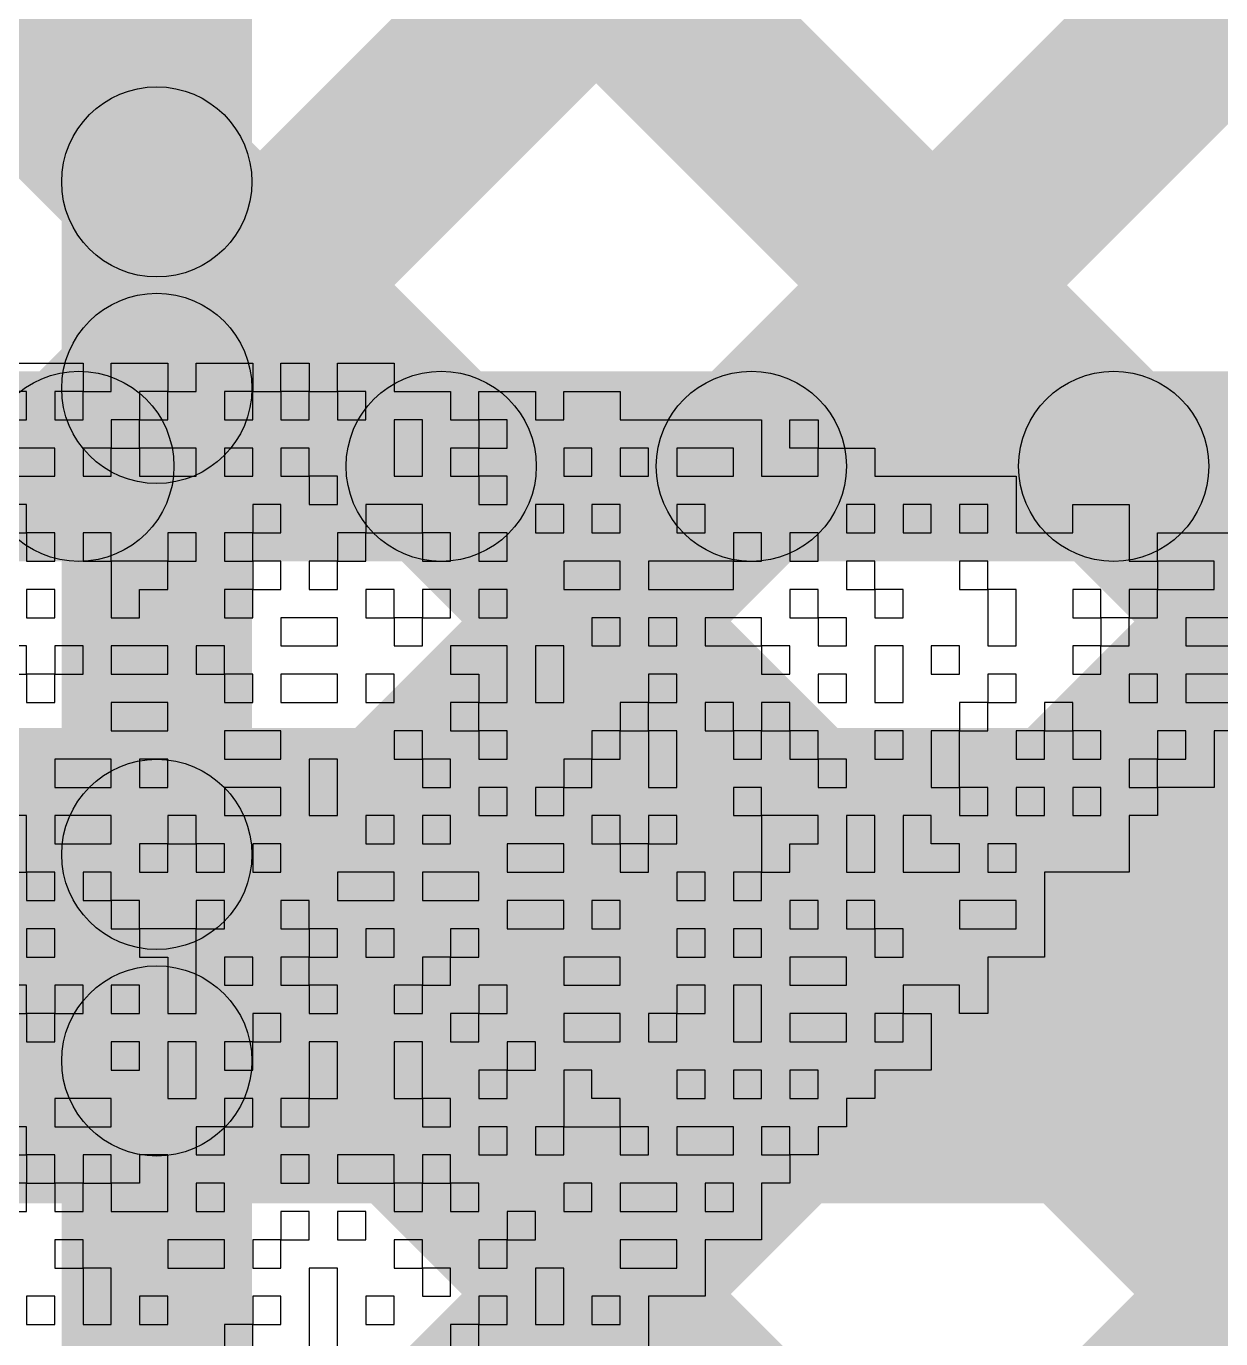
# Model space of a CAD drawing. Header units: millimetres. Extents: x 3.07 to 5.81, y 1.29 to 3.84.
# Drawn here: x 4.5015 to 4.5518, y 1.8083 to 1.8635 of the extents above; entities that cross this region are included whole.
import ezdxf

# ---------------------------------------------------------------- set-up
doc = ezdxf.new("R2010")
doc.units = ezdxf.units.MM
doc.header["$MEASUREMENT"] = 0
for name, color, linetype in [('BottomLayer', 5, 'Continuous'), ('TopLayer', 1, 'Continuous'), ('TopOverlay', 2, 'Continuous')]:
    doc.layers.add(name, color=color, linetype=linetype)

msp = doc.modelspace()

# ---------------------------------------------------------------- hatches: boundary and pattern name
at = {"layer": 'BottomLayer'}
for points in [[(4.511, 1.494), (4.503, 1.494), (4.503, 2.797), (4.511, 2.797)], [(4.509828, 1.845449), (4.504172, 1.851106), (4.632691, 1.979626), (4.638348, 1.973969)], [(4.504172, 1.910703), (4.509828, 1.91636), (4.875828, 1.55036), (4.870172, 1.544703)], [(4.509828, 1.817165), (4.504172, 1.822822), (4.583603, 1.902253), (4.589259, 1.896596)], [(4.504172, 1.882419), (4.509828, 1.888076), (4.875828, 1.522076), (4.870172, 1.516419)], [(4.509828, 1.788881), (4.504172, 1.794537), (4.588691, 1.879057), (4.594348, 1.8734)], [(4.509828, 1.760596), (4.504172, 1.766253), (4.610588, 1.87267), (4.616245, 1.867013)], [(4.504172, 1.854134), (4.509828, 1.859791), (4.875828, 1.493791), (4.870172, 1.488134)], [(4.504172, 1.82585), (4.509828, 1.831507), (4.871507, 1.469828), (4.86585, 1.464172)]]:
    msp.add_hatch(color=5, dxfattribs=at).paths.add_polyline_path(points)
h = msp.add_hatch(color=5, dxfattribs=at)
edge = h.paths.add_edge_path()
edge.add_arc((4.507, 1.856963), 0.004, 0, 360)
h = msp.add_hatch(color=5, dxfattribs=at)
edge = h.paths.add_edge_path()
edge.add_arc((4.507, 1.848278), 0.004, 0, 360)
h = msp.add_hatch(color=5, dxfattribs=at)
edge = h.paths.add_edge_path()
edge.add_arc((4.507, 1.828679), 0.004, 0, 360)
h = msp.add_hatch(color=5, dxfattribs=at)
edge = h.paths.add_edge_path()
edge.add_arc((4.507, 1.819993), 0.004, 0, 360)
at = {"layer": 'TopLayer'}
for points in [[(4.419172, 1.995703), (4.424828, 2.00136), (4.57836, 1.847828), (4.572703, 1.842172)], [(4.419172, 1.967419), (4.424828, 1.973076), (4.550076, 1.847828), (4.544419, 1.842172)], [(4.419172, 1.939134), (4.424828, 1.944791), (4.521791, 1.847828), (4.516134, 1.842172)], [(4.506551, 1.842172), (4.500894, 1.847828), (4.564801, 1.911736), (4.570458, 1.906079)], [(4.534835, 1.842172), (4.529178, 1.847828), (4.583603, 1.902253), (4.589259, 1.896596)], [(4.253, 1.841), (4.253, 1.849), (4.794, 1.849), (4.794, 1.841)], [(4.253, 1.814), (4.253, 1.834), (4.795, 1.834), (4.795, 1.814)]]:
    msp.add_hatch(color=1, dxfattribs=at).paths.add_polyline_path(points)
h = msp.add_hatch(color=1, dxfattribs=at)
edge = h.paths.add_edge_path()
edge.add_arc((4.503722, 1.845), 0.004, 0, 360)
h = msp.add_hatch(color=1, dxfattribs=at)
edge = h.paths.add_edge_path()
edge.add_arc((4.518963, 1.845), 0.004, 0, 360)
h = msp.add_hatch(color=1, dxfattribs=at)
edge = h.paths.add_edge_path()
edge.add_arc((4.532007, 1.845), 0.004, 0, 360)
h = msp.add_hatch(color=1, dxfattribs=at)
edge = h.paths.add_edge_path()
edge.add_arc((4.547247, 1.845), 0.004, 0, 360)

# ---------------------------------------------------------------- linework, layer by layer
at = {"layer": 'BottomLayer'}
for centre in [(4.507, 1.856963), (4.507, 1.848278), (4.507, 1.828679), (4.507, 1.819993)]:
    msp.add_circle(centre, 0.004, dxfattribs=at)
at = {"layer": 'TopLayer'}
for centre in [(4.503722, 1.845), (4.518963, 1.845), (4.532007, 1.845), (4.547247, 1.845)]:
    msp.add_circle(centre, 0.004, dxfattribs=at)
at = {"layer": 'TopOverlay'}
for p, q in [((4.497952, 1.849338), (4.503899, 1.849338)), ((4.503899, 1.849338), (4.503899, 1.848149)), ((4.505088, 1.848149), (4.505088, 1.849338)), ((4.505088, 1.849338), (4.507466, 1.849338)), ((4.507466, 1.849338), (4.507466, 1.848149)), ((4.508656, 1.848149), (4.508656, 1.849338)), ((4.508656, 1.849338), (4.511034, 1.849338)), ((4.511034, 1.849338), (4.511034, 1.848149)), ((4.512224, 1.848149), (4.512224, 1.849338)), ((4.512224, 1.849338), (4.513413, 1.849338)), ((4.513413, 1.849338), (4.513413, 1.848149)), ((4.514602, 1.848149), (4.514602, 1.849338)), ((4.514602, 1.849338), (4.51698, 1.849338)), ((4.51698, 1.849338), (4.51698, 1.848149)), ((4.50152, 1.848149), (4.500331, 1.848149)), ((4.50152, 1.84696), (4.50152, 1.848149)), ((4.503899, 1.848149), (4.502709, 1.848149)), ((4.502709, 1.848149), (4.502709, 1.84696)), ((4.503899, 1.848149), (4.505088, 1.848149)), ((4.503899, 1.84696), (4.503899, 1.848149)), ((4.507466, 1.848149), (4.506277, 1.848149)), ((4.506277, 1.848149), (4.506277, 1.84696)), ((4.507466, 1.848149), (4.508656, 1.848149)), ((4.507466, 1.84696), (4.507466, 1.848149)), ((4.511034, 1.848149), (4.509845, 1.848149)), ((4.509845, 1.848149), (4.509845, 1.84696)), ((4.511034, 1.848149), (4.512224, 1.848149)), ((4.511034, 1.84696), (4.511034, 1.848149)), ((4.512224, 1.848149), (4.512224, 1.84696)), ((4.513413, 1.848149), (4.512224, 1.848149)), ((4.513413, 1.84696), (4.513413, 1.848149)), ((4.513413, 1.848149), (4.514602, 1.848149)), ((4.514602, 1.848149), (4.514602, 1.84696)), ((4.515791, 1.848149), (4.514602, 1.848149)), ((4.515791, 1.84696), (4.515791, 1.848149)), ((4.51698, 1.848149), (4.519359, 1.848149)), ((4.519359, 1.848149), (4.519359, 1.84696)), ((4.520548, 1.84696), (4.520548, 1.848149)), ((4.520548, 1.848149), (4.522927, 1.848149)), ((4.522927, 1.848149), (4.522927, 1.84696)), ((4.524116, 1.84696), (4.524116, 1.848149)), ((4.524116, 1.848149), (4.526495, 1.848149)), ((4.526495, 1.848149), (4.526495, 1.84696)), ((4.500331, 1.84696), (4.50152, 1.84696)), ((4.502709, 1.84696), (4.503899, 1.84696)), ((4.506277, 1.84696), (4.505088, 1.84696)), ((4.505088, 1.84696), (4.505088, 1.84577)), ((4.506277, 1.84696), (4.507466, 1.84696)), ((4.506277, 1.84577), (4.506277, 1.84696)), ((4.509845, 1.84696), (4.511034, 1.84696)), ((4.512224, 1.84696), (4.513413, 1.84696)), ((4.514602, 1.84696), (4.515791, 1.84696)), ((4.51817, 1.84696), (4.51698, 1.84696)), ((4.51698, 1.84696), (4.51698, 1.84577)), ((4.51817, 1.84577), (4.51817, 1.84696)), ((4.519359, 1.84696), (4.520548, 1.84696)), ((4.520548, 1.84696), (4.520548, 1.84577)), ((4.521738, 1.84696), (4.520548, 1.84696)), ((4.521738, 1.84577), (4.521738, 1.84696)), ((4.522927, 1.84696), (4.524116, 1.84696)), ((4.526495, 1.84696), (4.532441, 1.84696)), ((4.532441, 1.84696), (4.532441, 1.84577)), ((4.53363, 1.84577), (4.53363, 1.84696)), ((4.53363, 1.84696), (4.534819, 1.84696)), ((4.534819, 1.84696), (4.534819, 1.84577)), ((4.502709, 1.84577), (4.500331, 1.84577)), ((4.502709, 1.844581), (4.502709, 1.84577)), ((4.505088, 1.84577), (4.503899, 1.84577)), ((4.503899, 1.84577), (4.503899, 1.844581)), ((4.505088, 1.84577), (4.506277, 1.84577)), ((4.505088, 1.844581), (4.505088, 1.84577)), ((4.506277, 1.84577), (4.506277, 1.844581)), ((4.508656, 1.84577), (4.506277, 1.84577)), ((4.508656, 1.844581), (4.508656, 1.84577)), ((4.511034, 1.84577), (4.509845, 1.84577)), ((4.509845, 1.84577), (4.509845, 1.844581)), ((4.511034, 1.844581), (4.511034, 1.84577)), ((4.513413, 1.84577), (4.512224, 1.84577)), ((4.512224, 1.84577), (4.512224, 1.844581)), ((4.513413, 1.844581), (4.513413, 1.84577)), ((4.51698, 1.84577), (4.51698, 1.844581)), ((4.51817, 1.844581), (4.51817, 1.84577)), ((4.520548, 1.84577), (4.519359, 1.84577)), ((4.519359, 1.84577), (4.519359, 1.844581)), ((4.520548, 1.84577), (4.521738, 1.84577)), ((4.520548, 1.844581), (4.520548, 1.84577)), ((4.525305, 1.84577), (4.524116, 1.84577)), ((4.524116, 1.84577), (4.524116, 1.844581)), ((4.525305, 1.844581), (4.525305, 1.84577)), ((4.527684, 1.84577), (4.526495, 1.84577)), ((4.526495, 1.84577), (4.526495, 1.844581)), ((4.527684, 1.844581), (4.527684, 1.84577)), ((4.531251, 1.84577), (4.528873, 1.84577)), ((4.528873, 1.84577), (4.528873, 1.844581)), ((4.531251, 1.844581), (4.531251, 1.84577)), ((4.532441, 1.84577), (4.532441, 1.844581)), ((4.534819, 1.84577), (4.53363, 1.84577)), ((4.534819, 1.844581), (4.534819, 1.84577)), ((4.534819, 1.84577), (4.537198, 1.84577)), ((4.537198, 1.84577), (4.537198, 1.844581)), ((4.500331, 1.844581), (4.502709, 1.844581)), ((4.503899, 1.844581), (4.505088, 1.844581)), ((4.506277, 1.844581), (4.508656, 1.844581)), ((4.509845, 1.844581), (4.511034, 1.844581)), ((4.512224, 1.844581), (4.513413, 1.844581)), ((4.513413, 1.844581), (4.513413, 1.843392)), ((4.514602, 1.844581), (4.513413, 1.844581)), ((4.514602, 1.843392), (4.514602, 1.844581)), ((4.51698, 1.844581), (4.51817, 1.844581)), ((4.519359, 1.844581), (4.520548, 1.844581)), ((4.520548, 1.844581), (4.520548, 1.843392)), ((4.521738, 1.844581), (4.520548, 1.844581)), ((4.521738, 1.843392), (4.521738, 1.844581)), ((4.524116, 1.844581), (4.525305, 1.844581)), ((4.526495, 1.844581), (4.527684, 1.844581)), ((4.528873, 1.844581), (4.531251, 1.844581)), ((4.532441, 1.844581), (4.534819, 1.844581)), ((4.537198, 1.844581), (4.543144, 1.844581)), ((4.543144, 1.844581), (4.543144, 1.843392)), ((4.50152, 1.843392), (4.500331, 1.843392)), ((4.50152, 1.842203), (4.50152, 1.843392)), ((4.512224, 1.843392), (4.511034, 1.843392)), ((4.511034, 1.843392), (4.511034, 1.842203)), ((4.512224, 1.842203), (4.512224, 1.843392)), ((4.513413, 1.843392), (4.514602, 1.843392)), ((4.51817, 1.843392), (4.515791, 1.843392)), ((4.515791, 1.843392), (4.515791, 1.842203)), ((4.51817, 1.842203), (4.51817, 1.843392)), ((4.520548, 1.843392), (4.521738, 1.843392)), ((4.524116, 1.843392), (4.522927, 1.843392)), ((4.522927, 1.843392), (4.522927, 1.842203)), ((4.524116, 1.842203), (4.524116, 1.843392)), ((4.526495, 1.843392), (4.525305, 1.843392)), ((4.525305, 1.843392), (4.525305, 1.842203)), ((4.526495, 1.842203), (4.526495, 1.843392)), ((4.530062, 1.843392), (4.528873, 1.843392)), ((4.528873, 1.843392), (4.528873, 1.842203)), ((4.530062, 1.842203), (4.530062, 1.843392)), ((4.537198, 1.843392), (4.536009, 1.843392)), ((4.536009, 1.843392), (4.536009, 1.842203)), ((4.537198, 1.842203), (4.537198, 1.843392)), ((4.539576, 1.843392), (4.538387, 1.843392)), ((4.538387, 1.843392), (4.538387, 1.842203)), ((4.539576, 1.842203), (4.539576, 1.843392)), ((4.541955, 1.843392), (4.540766, 1.843392)), ((4.540766, 1.843392), (4.540766, 1.842203)), ((4.541955, 1.842203), (4.541955, 1.843392)), ((4.543144, 1.843392), (4.543144, 1.842203)), ((4.545523, 1.842203), (4.545523, 1.843392)), ((4.545523, 1.843392), (4.547901, 1.843392)), ((4.547901, 1.843392), (4.547901, 1.842203)), ((4.500331, 1.842203), (4.50152, 1.842203)), ((4.50152, 1.842203), (4.50152, 1.841014)), ((4.502709, 1.842203), (4.50152, 1.842203)), ((4.502709, 1.841014), (4.502709, 1.842203)), ((4.505088, 1.842203), (4.503899, 1.842203)), ((4.503899, 1.842203), (4.503899, 1.841014)), ((4.505088, 1.841014), (4.505088, 1.842203)), ((4.508656, 1.842203), (4.507466, 1.842203)), ((4.507466, 1.842203), (4.507466, 1.841014)), ((4.508656, 1.841014), (4.508656, 1.842203)), ((4.511034, 1.842203), (4.509845, 1.842203)), ((4.509845, 1.842203), (4.509845, 1.841014)), ((4.511034, 1.842203), (4.512224, 1.842203)), ((4.511034, 1.841014), (4.511034, 1.842203)), ((4.515791, 1.842203), (4.514602, 1.842203)), ((4.514602, 1.842203), (4.514602, 1.841014)), ((4.515791, 1.842203), (4.51817, 1.842203)), ((4.515791, 1.841014), (4.515791, 1.842203)), ((4.51817, 1.842203), (4.51817, 1.841014)), ((4.519359, 1.842203), (4.51817, 1.842203)), ((4.519359, 1.841014), (4.519359, 1.842203)), ((4.521738, 1.842203), (4.520548, 1.842203)), ((4.520548, 1.842203), (4.520548, 1.841014)), ((4.521738, 1.841014), (4.521738, 1.842203)), ((4.522927, 1.842203), (4.524116, 1.842203)), ((4.525305, 1.842203), (4.526495, 1.842203)), ((4.528873, 1.842203), (4.530062, 1.842203)), ((4.532441, 1.842203), (4.531251, 1.842203)), ((4.531251, 1.842203), (4.531251, 1.841014)), ((4.532441, 1.841014), (4.532441, 1.842203)), ((4.534819, 1.842203), (4.53363, 1.842203)), ((4.53363, 1.842203), (4.53363, 1.841014)), ((4.534819, 1.841014), (4.534819, 1.842203)), ((4.536009, 1.842203), (4.537198, 1.842203)), ((4.538387, 1.842203), (4.539576, 1.842203)), ((4.540766, 1.842203), (4.541955, 1.842203)), ((4.543144, 1.842203), (4.545523, 1.842203)), ((4.547901, 1.842203), (4.547901, 1.841014)), ((4.54909, 1.841014), (4.54909, 1.842203)), ((4.54909, 1.842203), (4.552658, 1.842203)), ((4.50152, 1.841014), (4.502709, 1.841014)), ((4.503899, 1.841014), (4.505088, 1.841014)), ((4.505088, 1.841014), (4.505088, 1.839824)), ((4.507466, 1.841014), (4.505088, 1.841014)), ((4.507466, 1.841014), (4.508656, 1.841014)), ((4.507466, 1.839824), (4.507466, 1.841014)), ((4.509845, 1.841014), (4.511034, 1.841014)), ((4.511034, 1.841014), (4.511034, 1.839824)), ((4.512224, 1.841014), (4.511034, 1.841014)), ((4.512224, 1.839824), (4.512224, 1.841014)), ((4.514602, 1.841014), (4.513413, 1.841014)), ((4.513413, 1.841014), (4.513413, 1.839824)), ((4.514602, 1.841014), (4.515791, 1.841014)), ((4.514602, 1.839824), (4.514602, 1.841014)), ((4.51817, 1.841014), (4.519359, 1.841014)), ((4.520548, 1.841014), (4.521738, 1.841014)), ((4.526495, 1.841014), (4.524116, 1.841014)), ((4.524116, 1.841014), (4.524116, 1.839824)), ((4.526495, 1.839824), (4.526495, 1.841014)), ((4.531251, 1.841014), (4.527684, 1.841014)), ((4.527684, 1.841014), (4.527684, 1.839824)), ((4.531251, 1.841014), (4.532441, 1.841014)), ((4.531251, 1.839824), (4.531251, 1.841014)), ((4.53363, 1.841014), (4.534819, 1.841014)), ((4.537198, 1.841014), (4.536009, 1.841014)), ((4.536009, 1.841014), (4.536009, 1.839824)), ((4.537198, 1.839824), (4.537198, 1.841014)), ((4.541955, 1.841014), (4.540766, 1.841014)), ((4.540766, 1.841014), (4.540766, 1.839824)), ((4.541955, 1.839824), (4.541955, 1.841014)), ((4.547901, 1.841014), (4.54909, 1.841014)), ((4.54909, 1.841014), (4.54909, 1.839824)), ((4.551469, 1.841014), (4.54909, 1.841014)), ((4.551469, 1.839824), (4.551469, 1.841014)), ((4.502709, 1.839824), (4.50152, 1.839824)), ((4.50152, 1.839824), (4.50152, 1.838635)), ((4.502709, 1.838635), (4.502709, 1.839824)), ((4.505088, 1.839824), (4.505088, 1.838635)), ((4.506277, 1.838635), (4.506277, 1.839824)), ((4.506277, 1.839824), (4.507466, 1.839824)), ((4.511034, 1.839824), (4.509845, 1.839824)), ((4.509845, 1.839824), (4.509845, 1.838635)), ((4.511034, 1.839824), (4.512224, 1.839824)), ((4.511034, 1.838635), (4.511034, 1.839824)), ((4.513413, 1.839824), (4.514602, 1.839824)), ((4.51698, 1.839824), (4.515791, 1.839824)), ((4.515791, 1.839824), (4.515791, 1.838635)), ((4.51698, 1.838635), (4.51698, 1.839824)), ((4.519359, 1.839824), (4.51817, 1.839824)), ((4.51817, 1.839824), (4.51817, 1.838635)), ((4.519359, 1.838635), (4.519359, 1.839824)), ((4.521738, 1.839824), (4.520548, 1.839824)), ((4.520548, 1.839824), (4.520548, 1.838635)), ((4.521738, 1.838635), (4.521738, 1.839824)), ((4.524116, 1.839824), (4.526495, 1.839824)), ((4.527684, 1.839824), (4.531251, 1.839824)), ((4.534819, 1.839824), (4.53363, 1.839824)), ((4.53363, 1.839824), (4.53363, 1.838635)), ((4.534819, 1.838635), (4.534819, 1.839824)), ((4.536009, 1.839824), (4.537198, 1.839824)), ((4.537198, 1.839824), (4.537198, 1.838635)), ((4.538387, 1.839824), (4.537198, 1.839824)), ((4.538387, 1.838635), (4.538387, 1.839824)), ((4.540766, 1.839824), (4.541955, 1.839824)), ((4.541955, 1.839824), (4.541955, 1.838635)), ((4.543144, 1.839824), (4.541955, 1.839824)), ((4.543144, 1.838635), (4.543144, 1.839824)), ((4.546712, 1.839824), (4.545523, 1.839824)), ((4.545523, 1.839824), (4.545523, 1.838635)), ((4.546712, 1.838635), (4.546712, 1.839824)), ((4.54909, 1.839824), (4.547901, 1.839824)), ((4.547901, 1.839824), (4.547901, 1.838635)), ((4.54909, 1.839824), (4.551469, 1.839824)), ((4.54909, 1.838635), (4.54909, 1.839824)), ((4.50152, 1.838635), (4.502709, 1.838635)), ((4.505088, 1.838635), (4.506277, 1.838635)), ((4.509845, 1.838635), (4.511034, 1.838635)), ((4.514602, 1.838635), (4.512224, 1.838635)), ((4.512224, 1.838635), (4.512224, 1.837446)), ((4.514602, 1.837446), (4.514602, 1.838635)), ((4.515791, 1.838635), (4.51698, 1.838635)), ((4.51698, 1.838635), (4.51698, 1.837446)), ((4.51817, 1.838635), (4.51698, 1.838635)), ((4.51817, 1.838635), (4.519359, 1.838635)), ((4.51817, 1.837446), (4.51817, 1.838635)), ((4.520548, 1.838635), (4.521738, 1.838635)), ((4.526495, 1.838635), (4.525305, 1.838635)), ((4.525305, 1.838635), (4.525305, 1.837446)), ((4.526495, 1.837446), (4.526495, 1.838635)), ((4.528873, 1.838635), (4.527684, 1.838635)), ((4.527684, 1.838635), (4.527684, 1.837446)), ((4.528873, 1.837446), (4.528873, 1.838635)), ((4.532441, 1.838635), (4.530062, 1.838635)), ((4.530062, 1.838635), (4.530062, 1.837446)), ((4.532441, 1.837446), (4.532441, 1.838635)), ((4.53363, 1.838635), (4.534819, 1.838635)), ((4.534819, 1.838635), (4.534819, 1.837446)), ((4.536009, 1.838635), (4.534819, 1.838635)), ((4.536009, 1.837446), (4.536009, 1.838635)), ((4.537198, 1.838635), (4.538387, 1.838635)), ((4.541955, 1.838635), (4.541955, 1.837446)), ((4.543144, 1.837446), (4.543144, 1.838635)), ((4.545523, 1.838635), (4.546712, 1.838635)), ((4.546712, 1.838635), (4.546712, 1.837446)), ((4.547901, 1.838635), (4.546712, 1.838635)), ((4.547901, 1.838635), (4.54909, 1.838635)), ((4.547901, 1.837446), (4.547901, 1.838635)), ((4.552658, 1.838635), (4.55028, 1.838635)), ((4.55028, 1.838635), (4.55028, 1.837446)), ((4.50152, 1.837446), (4.500331, 1.837446)), ((4.50152, 1.836256), (4.50152, 1.837446)), ((4.503899, 1.837446), (4.502709, 1.837446)), ((4.502709, 1.837446), (4.502709, 1.836256)), ((4.503899, 1.836256), (4.503899, 1.837446)), ((4.507466, 1.837446), (4.505088, 1.837446)), ((4.505088, 1.837446), (4.505088, 1.836256)), ((4.507466, 1.836256), (4.507466, 1.837446)), ((4.509845, 1.837446), (4.508656, 1.837446)), ((4.508656, 1.837446), (4.508656, 1.836256)), ((4.509845, 1.836256), (4.509845, 1.837446)), ((4.512224, 1.837446), (4.514602, 1.837446)), ((4.51698, 1.837446), (4.51817, 1.837446)), ((4.521738, 1.837446), (4.519359, 1.837446)), ((4.519359, 1.837446), (4.519359, 1.836256)), ((4.521738, 1.836256), (4.521738, 1.837446)), ((4.524116, 1.837446), (4.522927, 1.837446)), ((4.522927, 1.837446), (4.522927, 1.836256)), ((4.524116, 1.836256), (4.524116, 1.837446)), ((4.525305, 1.837446), (4.526495, 1.837446)), ((4.527684, 1.837446), (4.528873, 1.837446)), ((4.530062, 1.837446), (4.532441, 1.837446)), ((4.532441, 1.837446), (4.532441, 1.836256)), ((4.53363, 1.837446), (4.532441, 1.837446)), ((4.53363, 1.836256), (4.53363, 1.837446)), ((4.534819, 1.837446), (4.536009, 1.837446)), ((4.538387, 1.837446), (4.537198, 1.837446)), ((4.537198, 1.837446), (4.537198, 1.836256)), ((4.538387, 1.836256), (4.538387, 1.837446)), ((4.540766, 1.837446), (4.539576, 1.837446)), ((4.539576, 1.837446), (4.539576, 1.836256)), ((4.540766, 1.836256), (4.540766, 1.837446)), ((4.541955, 1.837446), (4.543144, 1.837446)), ((4.546712, 1.837446), (4.545523, 1.837446)), ((4.545523, 1.837446), (4.545523, 1.836256)), ((4.546712, 1.837446), (4.547901, 1.837446)), ((4.546712, 1.836256), (4.546712, 1.837446)), ((4.55028, 1.837446), (4.552658, 1.837446)), ((4.500331, 1.836256), (4.50152, 1.836256)), ((4.50152, 1.836256), (4.50152, 1.835067)), ((4.502709, 1.836256), (4.50152, 1.836256)), ((4.502709, 1.836256), (4.503899, 1.836256)), ((4.502709, 1.835067), (4.502709, 1.836256)), ((4.505088, 1.836256), (4.507466, 1.836256)), ((4.508656, 1.836256), (4.509845, 1.836256)), ((4.509845, 1.836256), (4.509845, 1.835067)), ((4.511034, 1.836256), (4.509845, 1.836256)), ((4.511034, 1.835067), (4.511034, 1.836256)), ((4.514602, 1.836256), (4.512224, 1.836256)), ((4.512224, 1.836256), (4.512224, 1.835067)), ((4.514602, 1.835067), (4.514602, 1.836256)), ((4.51698, 1.836256), (4.515791, 1.836256)), ((4.515791, 1.836256), (4.515791, 1.835067)), ((4.51698, 1.835067), (4.51698, 1.836256)), ((4.519359, 1.836256), (4.520548, 1.836256)), ((4.520548, 1.836256), (4.520548, 1.835067)), ((4.521738, 1.835067), (4.521738, 1.836256)), ((4.522927, 1.836256), (4.522927, 1.835067)), ((4.524116, 1.835067), (4.524116, 1.836256)), ((4.528873, 1.836256), (4.527684, 1.836256)), ((4.527684, 1.836256), (4.527684, 1.835067)), ((4.528873, 1.835067), (4.528873, 1.836256)), ((4.532441, 1.836256), (4.53363, 1.836256)), ((4.536009, 1.836256), (4.534819, 1.836256)), ((4.534819, 1.836256), (4.534819, 1.835067)), ((4.536009, 1.835067), (4.536009, 1.836256)), ((4.537198, 1.836256), (4.537198, 1.835067)), ((4.538387, 1.835067), (4.538387, 1.836256)), ((4.539576, 1.836256), (4.540766, 1.836256)), ((4.543144, 1.836256), (4.541955, 1.836256)), ((4.541955, 1.836256), (4.541955, 1.835067)), ((4.543144, 1.835067), (4.543144, 1.836256)), ((4.545523, 1.836256), (4.546712, 1.836256)), ((4.54909, 1.836256), (4.547901, 1.836256)), ((4.547901, 1.836256), (4.547901, 1.835067)), ((4.54909, 1.835067), (4.54909, 1.836256)), ((4.552658, 1.836256), (4.55028, 1.836256)), ((4.55028, 1.836256), (4.55028, 1.835067)), ((4.50152, 1.835067), (4.502709, 1.835067)), ((4.507466, 1.835067), (4.505088, 1.835067)), ((4.505088, 1.835067), (4.505088, 1.833878)), ((4.507466, 1.833878), (4.507466, 1.835067)), ((4.509845, 1.835067), (4.511034, 1.835067)), ((4.512224, 1.835067), (4.514602, 1.835067)), ((4.515791, 1.835067), (4.51698, 1.835067)), ((4.520548, 1.835067), (4.519359, 1.835067)), ((4.519359, 1.835067), (4.519359, 1.833878)), ((4.520548, 1.835067), (4.521738, 1.835067)), ((4.520548, 1.833878), (4.520548, 1.835067)), ((4.522927, 1.835067), (4.524116, 1.835067)), ((4.527684, 1.835067), (4.526495, 1.835067)), ((4.526495, 1.835067), (4.526495, 1.833878)), ((4.527684, 1.835067), (4.528873, 1.835067)), ((4.527684, 1.833878), (4.527684, 1.835067)), ((4.531251, 1.835067), (4.530062, 1.835067)), ((4.530062, 1.835067), (4.530062, 1.833878)), ((4.531251, 1.833878), (4.531251, 1.835067)), ((4.53363, 1.835067), (4.532441, 1.835067)), ((4.532441, 1.835067), (4.532441, 1.833878)), ((4.53363, 1.833878), (4.53363, 1.835067)), ((4.534819, 1.835067), (4.536009, 1.835067)), ((4.537198, 1.835067), (4.538387, 1.835067)), ((4.541955, 1.835067), (4.540766, 1.835067)), ((4.540766, 1.835067), (4.540766, 1.833878)), ((4.541955, 1.835067), (4.543144, 1.835067)), ((4.541955, 1.833878), (4.541955, 1.835067)), ((4.545523, 1.835067), (4.544333, 1.835067)), ((4.544333, 1.835067), (4.544333, 1.833878)), ((4.545523, 1.833878), (4.545523, 1.835067)), ((4.547901, 1.835067), (4.54909, 1.835067)), ((4.55028, 1.835067), (4.552658, 1.835067)), ((4.505088, 1.833878), (4.507466, 1.833878)), ((4.512224, 1.833878), (4.509845, 1.833878)), ((4.509845, 1.833878), (4.509845, 1.832689)), ((4.512224, 1.832689), (4.512224, 1.833878)), ((4.51817, 1.833878), (4.51698, 1.833878)), ((4.51698, 1.833878), (4.51698, 1.832689)), ((4.51817, 1.832689), (4.51817, 1.833878)), ((4.519359, 1.833878), (4.520548, 1.833878)), ((4.520548, 1.833878), (4.520548, 1.832689)), ((4.521738, 1.833878), (4.520548, 1.833878)), ((4.521738, 1.832689), (4.521738, 1.833878)), ((4.526495, 1.833878), (4.525305, 1.833878)), ((4.525305, 1.833878), (4.525305, 1.832689)), ((4.526495, 1.832689), (4.526495, 1.833878)), ((4.526495, 1.833878), (4.527684, 1.833878)), ((4.527684, 1.833878), (4.527684, 1.832689)), ((4.528873, 1.833878), (4.527684, 1.833878)), ((4.528873, 1.832689), (4.528873, 1.833878)), ((4.530062, 1.833878), (4.531251, 1.833878)), ((4.531251, 1.833878), (4.531251, 1.832689)), ((4.532441, 1.833878), (4.531251, 1.833878)), ((4.532441, 1.832689), (4.532441, 1.833878)), ((4.532441, 1.833878), (4.53363, 1.833878)), ((4.53363, 1.833878), (4.53363, 1.832689)), ((4.534819, 1.833878), (4.53363, 1.833878)), ((4.534819, 1.832689), (4.534819, 1.833878)), ((4.538387, 1.833878), (4.537198, 1.833878)), ((4.537198, 1.833878), (4.537198, 1.832689)), ((4.538387, 1.832689), (4.538387, 1.833878)), ((4.540766, 1.833878), (4.539576, 1.833878)), ((4.539576, 1.833878), (4.539576, 1.832689)), ((4.540766, 1.833878), (4.541955, 1.833878)), ((4.540766, 1.832689), (4.540766, 1.833878)), ((4.544333, 1.833878), (4.543144, 1.833878)), ((4.543144, 1.833878), (4.543144, 1.832689)), ((4.544333, 1.833878), (4.545523, 1.833878)), ((4.544333, 1.832689), (4.544333, 1.833878)), ((4.545523, 1.833878), (4.545523, 1.832689)), ((4.546712, 1.833878), (4.545523, 1.833878)), ((4.546712, 1.832689), (4.546712, 1.833878)), ((4.55028, 1.833878), (4.54909, 1.833878)), ((4.54909, 1.833878), (4.54909, 1.832689)), ((4.55028, 1.832689), (4.55028, 1.833878)), ((4.553847, 1.833878), (4.551469, 1.833878)), ((4.551469, 1.833878), (4.551469, 1.832689)), ((4.505088, 1.832689), (4.502709, 1.832689)), ((4.502709, 1.832689), (4.502709, 1.831499)), ((4.505088, 1.831499), (4.505088, 1.832689)), ((4.507466, 1.832689), (4.506277, 1.832689)), ((4.506277, 1.832689), (4.506277, 1.831499)), ((4.507466, 1.831499), (4.507466, 1.832689)), ((4.509845, 1.832689), (4.512224, 1.832689)), ((4.514602, 1.832689), (4.513413, 1.832689)), ((4.513413, 1.832689), (4.513413, 1.831499)), ((4.514602, 1.831499), (4.514602, 1.832689)), ((4.51698, 1.832689), (4.51817, 1.832689)), ((4.51817, 1.832689), (4.51817, 1.831499)), ((4.519359, 1.832689), (4.51817, 1.832689)), ((4.519359, 1.831499), (4.519359, 1.832689)), ((4.520548, 1.832689), (4.521738, 1.832689)), ((4.525305, 1.832689), (4.524116, 1.832689)), ((4.524116, 1.832689), (4.524116, 1.831499)), ((4.525305, 1.832689), (4.526495, 1.832689)), ((4.525305, 1.831499), (4.525305, 1.832689)), ((4.527684, 1.832689), (4.527684, 1.831499)), ((4.528873, 1.831499), (4.528873, 1.832689)), ((4.531251, 1.832689), (4.532441, 1.832689)), ((4.53363, 1.832689), (4.534819, 1.832689)), ((4.534819, 1.832689), (4.534819, 1.831499)), ((4.536009, 1.832689), (4.534819, 1.832689)), ((4.536009, 1.831499), (4.536009, 1.832689)), ((4.537198, 1.832689), (4.538387, 1.832689)), ((4.539576, 1.832689), (4.539576, 1.831499)), ((4.540766, 1.831499), (4.540766, 1.832689)), ((4.543144, 1.832689), (4.544333, 1.832689)), ((4.545523, 1.832689), (4.546712, 1.832689)), ((4.54909, 1.832689), (4.547901, 1.832689)), ((4.547901, 1.832689), (4.547901, 1.831499)), ((4.54909, 1.831499), (4.54909, 1.832689)), ((4.54909, 1.832689), (4.55028, 1.832689)), ((4.551469, 1.832689), (4.551469, 1.831499)), ((4.502709, 1.831499), (4.505088, 1.831499)), ((4.506277, 1.831499), (4.507466, 1.831499)), ((4.512224, 1.831499), (4.509845, 1.831499)), ((4.509845, 1.831499), (4.509845, 1.83031)), ((4.512224, 1.83031), (4.512224, 1.831499)), ((4.513413, 1.831499), (4.513413, 1.83031)), ((4.514602, 1.83031), (4.514602, 1.831499)), ((4.51817, 1.831499), (4.519359, 1.831499)), ((4.521738, 1.831499), (4.520548, 1.831499)), ((4.520548, 1.831499), (4.520548, 1.83031)), ((4.521738, 1.83031), (4.521738, 1.831499)), ((4.524116, 1.831499), (4.522927, 1.831499)), ((4.522927, 1.831499), (4.522927, 1.83031)), ((4.524116, 1.831499), (4.525305, 1.831499)), ((4.524116, 1.83031), (4.524116, 1.831499)), ((4.527684, 1.831499), (4.528873, 1.831499)), ((4.532441, 1.831499), (4.531251, 1.831499)), ((4.531251, 1.831499), (4.531251, 1.83031)), ((4.532441, 1.83031), (4.532441, 1.831499)), ((4.534819, 1.831499), (4.536009, 1.831499)), ((4.539576, 1.831499), (4.540766, 1.831499)), ((4.540766, 1.831499), (4.540766, 1.83031)), ((4.541955, 1.831499), (4.540766, 1.831499)), ((4.541955, 1.83031), (4.541955, 1.831499)), ((4.544333, 1.831499), (4.543144, 1.831499)), ((4.543144, 1.831499), (4.543144, 1.83031)), ((4.544333, 1.83031), (4.544333, 1.831499)), ((4.546712, 1.831499), (4.545523, 1.831499)), ((4.545523, 1.831499), (4.545523, 1.83031)), ((4.546712, 1.83031), (4.546712, 1.831499)), ((4.547901, 1.831499), (4.54909, 1.831499)), ((4.551469, 1.831499), (4.54909, 1.831499)), ((4.54909, 1.831499), (4.54909, 1.83031)), ((4.50152, 1.83031), (4.500331, 1.83031)), ((4.50152, 1.829121), (4.50152, 1.83031)), ((4.505088, 1.83031), (4.502709, 1.83031)), ((4.502709, 1.83031), (4.502709, 1.829121)), ((4.505088, 1.829121), (4.505088, 1.83031)), ((4.508656, 1.83031), (4.507466, 1.83031)), ((4.507466, 1.83031), (4.507466, 1.829121)), ((4.508656, 1.829121), (4.508656, 1.83031)), ((4.509845, 1.83031), (4.512224, 1.83031)), ((4.513413, 1.83031), (4.514602, 1.83031)), ((4.51698, 1.83031), (4.515791, 1.83031)), ((4.515791, 1.83031), (4.515791, 1.829121)), ((4.51698, 1.829121), (4.51698, 1.83031)), ((4.519359, 1.83031), (4.51817, 1.83031)), ((4.51817, 1.83031), (4.51817, 1.829121)), ((4.519359, 1.829121), (4.519359, 1.83031)), ((4.520548, 1.83031), (4.521738, 1.83031)), ((4.522927, 1.83031), (4.524116, 1.83031)), ((4.526495, 1.83031), (4.525305, 1.83031)), ((4.525305, 1.83031), (4.525305, 1.829121)), ((4.526495, 1.829121), (4.526495, 1.83031)), ((4.528873, 1.83031), (4.527684, 1.83031)), ((4.527684, 1.83031), (4.527684, 1.829121)), ((4.528873, 1.829121), (4.528873, 1.83031)), ((4.531251, 1.83031), (4.532441, 1.83031)), ((4.532441, 1.83031), (4.532441, 1.829121)), ((4.534819, 1.83031), (4.532441, 1.83031)), ((4.534819, 1.829121), (4.534819, 1.83031)), ((4.537198, 1.83031), (4.536009, 1.83031)), ((4.536009, 1.83031), (4.536009, 1.829121)), ((4.537198, 1.829121), (4.537198, 1.83031)), ((4.539576, 1.83031), (4.538387, 1.83031)), ((4.538387, 1.83031), (4.538387, 1.829121)), ((4.539576, 1.829121), (4.539576, 1.83031)), ((4.540766, 1.83031), (4.541955, 1.83031)), ((4.543144, 1.83031), (4.544333, 1.83031)), ((4.545523, 1.83031), (4.546712, 1.83031)), ((4.54909, 1.83031), (4.547901, 1.83031)), ((4.547901, 1.83031), (4.547901, 1.829121)), ((4.50152, 1.827932), (4.50152, 1.829121)), ((4.502709, 1.829121), (4.505088, 1.829121)), ((4.507466, 1.829121), (4.506277, 1.829121)), ((4.506277, 1.829121), (4.506277, 1.827932)), ((4.507466, 1.829121), (4.508656, 1.829121)), ((4.507466, 1.827932), (4.507466, 1.829121)), ((4.508656, 1.829121), (4.508656, 1.827932)), ((4.509845, 1.829121), (4.508656, 1.829121)), ((4.509845, 1.827932), (4.509845, 1.829121)), ((4.512224, 1.829121), (4.511034, 1.829121)), ((4.511034, 1.829121), (4.511034, 1.827932)), ((4.512224, 1.827932), (4.512224, 1.829121)), ((4.515791, 1.829121), (4.51698, 1.829121)), ((4.51817, 1.829121), (4.519359, 1.829121)), ((4.524116, 1.829121), (4.521738, 1.829121)), ((4.521738, 1.829121), (4.521738, 1.827932)), ((4.524116, 1.827932), (4.524116, 1.829121)), ((4.525305, 1.829121), (4.526495, 1.829121)), ((4.526495, 1.829121), (4.526495, 1.827932)), ((4.527684, 1.829121), (4.526495, 1.829121)), ((4.527684, 1.829121), (4.528873, 1.829121)), ((4.527684, 1.827932), (4.527684, 1.829121)), ((4.532441, 1.829121), (4.532441, 1.827932)), ((4.53363, 1.827932), (4.53363, 1.829121)), ((4.53363, 1.829121), (4.534819, 1.829121)), ((4.536009, 1.829121), (4.536009, 1.827932)), ((4.537198, 1.827932), (4.537198, 1.829121)), ((4.538387, 1.829121), (4.538387, 1.827932)), ((4.540766, 1.829121), (4.539576, 1.829121)), ((4.540766, 1.827932), (4.540766, 1.829121)), ((4.543144, 1.829121), (4.541955, 1.829121)), ((4.541955, 1.829121), (4.541955, 1.827932)), ((4.543144, 1.827932), (4.543144, 1.829121)), ((4.547901, 1.829121), (4.547901, 1.827932)), ((4.500331, 1.827932), (4.50152, 1.827932)), ((4.50152, 1.827932), (4.50152, 1.826742)), ((4.502709, 1.827932), (4.50152, 1.827932)), ((4.502709, 1.826742), (4.502709, 1.827932)), ((4.505088, 1.827932), (4.503899, 1.827932)), ((4.503899, 1.827932), (4.503899, 1.826742)), ((4.505088, 1.826742), (4.505088, 1.827932)), ((4.506277, 1.827932), (4.507466, 1.827932)), ((4.508656, 1.827932), (4.509845, 1.827932)), ((4.511034, 1.827932), (4.512224, 1.827932)), ((4.51698, 1.827932), (4.514602, 1.827932)), ((4.514602, 1.827932), (4.514602, 1.826742)), ((4.51698, 1.826742), (4.51698, 1.827932)), ((4.520548, 1.827932), (4.51817, 1.827932)), ((4.51817, 1.827932), (4.51817, 1.826742)), ((4.520548, 1.826742), (4.520548, 1.827932)), ((4.521738, 1.827932), (4.524116, 1.827932)), ((4.526495, 1.827932), (4.527684, 1.827932)), ((4.530062, 1.827932), (4.528873, 1.827932)), ((4.528873, 1.827932), (4.528873, 1.826742)), ((4.530062, 1.826742), (4.530062, 1.827932)), ((4.532441, 1.827932), (4.531251, 1.827932)), ((4.531251, 1.827932), (4.531251, 1.826742)), ((4.532441, 1.827932), (4.53363, 1.827932)), ((4.532441, 1.826742), (4.532441, 1.827932)), ((4.536009, 1.827932), (4.537198, 1.827932)), ((4.538387, 1.827932), (4.540766, 1.827932)), ((4.541955, 1.827932), (4.543144, 1.827932)), ((4.547901, 1.827932), (4.544333, 1.827932)), ((4.544333, 1.827932), (4.544333, 1.826742)), ((4.50152, 1.826742), (4.502709, 1.826742)), ((4.503899, 1.826742), (4.505088, 1.826742)), ((4.505088, 1.826742), (4.505088, 1.825553)), ((4.506277, 1.826742), (4.505088, 1.826742)), ((4.506277, 1.825553), (4.506277, 1.826742)), ((4.509845, 1.826742), (4.508656, 1.826742)), ((4.508656, 1.826742), (4.508656, 1.825553)), ((4.509845, 1.825553), (4.509845, 1.826742)), ((4.513413, 1.826742), (4.512224, 1.826742)), ((4.512224, 1.826742), (4.512224, 1.825553)), ((4.513413, 1.825553), (4.513413, 1.826742)), ((4.514602, 1.826742), (4.51698, 1.826742)), ((4.51817, 1.826742), (4.520548, 1.826742)), ((4.524116, 1.826742), (4.521738, 1.826742)), ((4.521738, 1.826742), (4.521738, 1.825553)), ((4.524116, 1.825553), (4.524116, 1.826742)), ((4.526495, 1.826742), (4.525305, 1.826742)), ((4.525305, 1.826742), (4.525305, 1.825553)), ((4.526495, 1.825553), (4.526495, 1.826742)), ((4.528873, 1.826742), (4.530062, 1.826742)), ((4.531251, 1.826742), (4.532441, 1.826742)), ((4.534819, 1.826742), (4.53363, 1.826742)), ((4.53363, 1.826742), (4.53363, 1.825553)), ((4.534819, 1.825553), (4.534819, 1.826742)), ((4.537198, 1.826742), (4.536009, 1.826742)), ((4.536009, 1.826742), (4.536009, 1.825553)), ((4.537198, 1.825553), (4.537198, 1.826742)), ((4.543144, 1.826742), (4.540766, 1.826742)), ((4.540766, 1.826742), (4.540766, 1.825553)), ((4.543144, 1.825553), (4.543144, 1.826742)), ((4.544333, 1.826742), (4.544333, 1.825553)), ((4.502709, 1.825553), (4.50152, 1.825553)), ((4.50152, 1.825553), (4.50152, 1.824364)), ((4.502709, 1.824364), (4.502709, 1.825553)), ((4.505088, 1.825553), (4.506277, 1.825553)), ((4.506277, 1.825553), (4.506277, 1.824364)), ((4.508656, 1.825553), (4.506277, 1.825553)), ((4.508656, 1.825553), (4.509845, 1.825553)), ((4.508656, 1.824364), (4.508656, 1.825553)), ((4.512224, 1.825553), (4.513413, 1.825553)), ((4.513413, 1.825553), (4.513413, 1.824364)), ((4.514602, 1.825553), (4.513413, 1.825553)), ((4.514602, 1.824364), (4.514602, 1.825553)), ((4.51698, 1.825553), (4.515791, 1.825553)), ((4.515791, 1.825553), (4.515791, 1.824364)), ((4.51698, 1.824364), (4.51698, 1.825553)), ((4.520548, 1.825553), (4.519359, 1.825553)), ((4.519359, 1.825553), (4.519359, 1.824364)), ((4.520548, 1.824364), (4.520548, 1.825553)), ((4.521738, 1.825553), (4.524116, 1.825553)), ((4.525305, 1.825553), (4.526495, 1.825553)), ((4.530062, 1.825553), (4.528873, 1.825553)), ((4.528873, 1.825553), (4.528873, 1.824364)), ((4.530062, 1.824364), (4.530062, 1.825553)), ((4.532441, 1.825553), (4.531251, 1.825553)), ((4.531251, 1.825553), (4.531251, 1.824364)), ((4.532441, 1.824364), (4.532441, 1.825553)), ((4.53363, 1.825553), (4.534819, 1.825553)), ((4.536009, 1.825553), (4.537198, 1.825553)), ((4.537198, 1.825553), (4.537198, 1.824364)), ((4.538387, 1.825553), (4.537198, 1.825553)), ((4.538387, 1.824364), (4.538387, 1.825553)), ((4.540766, 1.825553), (4.543144, 1.825553)), ((4.544333, 1.825553), (4.544333, 1.824364)), ((4.50152, 1.824364), (4.502709, 1.824364)), ((4.506277, 1.824364), (4.507466, 1.824364)), ((4.507466, 1.824364), (4.507466, 1.823175)), ((4.508656, 1.823175), (4.508656, 1.824364)), ((4.511034, 1.824364), (4.509845, 1.824364)), ((4.509845, 1.824364), (4.509845, 1.823175)), ((4.511034, 1.823175), (4.511034, 1.824364)), ((4.513413, 1.824364), (4.512224, 1.824364)), ((4.512224, 1.824364), (4.512224, 1.823175)), ((4.513413, 1.824364), (4.514602, 1.824364)), ((4.513413, 1.823175), (4.513413, 1.824364)), ((4.515791, 1.824364), (4.51698, 1.824364)), ((4.519359, 1.824364), (4.51817, 1.824364)), ((4.51817, 1.824364), (4.51817, 1.823175)), ((4.519359, 1.824364), (4.520548, 1.824364)), ((4.519359, 1.823175), (4.519359, 1.824364)), ((4.526495, 1.824364), (4.524116, 1.824364)), ((4.524116, 1.824364), (4.524116, 1.823175)), ((4.526495, 1.823175), (4.526495, 1.824364)), ((4.528873, 1.824364), (4.530062, 1.824364)), ((4.531251, 1.824364), (4.532441, 1.824364)), ((4.536009, 1.824364), (4.53363, 1.824364)), ((4.53363, 1.824364), (4.53363, 1.823175)), ((4.536009, 1.823175), (4.536009, 1.824364)), ((4.537198, 1.824364), (4.538387, 1.824364)), ((4.544333, 1.824364), (4.541955, 1.824364)), ((4.541955, 1.824364), (4.541955, 1.823175)), ((4.50152, 1.823175), (4.500331, 1.823175)), ((4.50152, 1.821985), (4.50152, 1.823175)), ((4.503899, 1.823175), (4.502709, 1.823175)), ((4.502709, 1.823175), (4.502709, 1.821985)), ((4.503899, 1.821985), (4.503899, 1.823175)), ((4.506277, 1.823175), (4.505088, 1.823175)), ((4.505088, 1.823175), (4.505088, 1.821985)), ((4.506277, 1.821985), (4.506277, 1.823175)), ((4.507466, 1.823175), (4.507466, 1.821985)), ((4.508656, 1.821985), (4.508656, 1.823175)), ((4.509845, 1.823175), (4.511034, 1.823175)), ((4.512224, 1.823175), (4.513413, 1.823175)), ((4.513413, 1.823175), (4.513413, 1.821985)), ((4.514602, 1.823175), (4.513413, 1.823175)), ((4.514602, 1.821985), (4.514602, 1.823175)), ((4.51817, 1.823175), (4.51698, 1.823175)), ((4.51698, 1.823175), (4.51698, 1.821985)), ((4.51817, 1.823175), (4.519359, 1.823175)), ((4.51817, 1.821985), (4.51817, 1.823175)), ((4.521738, 1.823175), (4.520548, 1.823175)), ((4.520548, 1.823175), (4.520548, 1.821985)), ((4.521738, 1.821985), (4.521738, 1.823175)), ((4.524116, 1.823175), (4.526495, 1.823175)), ((4.530062, 1.823175), (4.528873, 1.823175)), ((4.528873, 1.823175), (4.528873, 1.821985)), ((4.530062, 1.821985), (4.530062, 1.823175)), ((4.532441, 1.823175), (4.531251, 1.823175)), ((4.531251, 1.823175), (4.531251, 1.821985)), ((4.532441, 1.821985), (4.532441, 1.823175)), ((4.53363, 1.823175), (4.536009, 1.823175)), ((4.540766, 1.823175), (4.538387, 1.823175)), ((4.538387, 1.823175), (4.538387, 1.821985)), ((4.540766, 1.821985), (4.540766, 1.823175)), ((4.541955, 1.823175), (4.541955, 1.821985)), ((4.500331, 1.821985), (4.50152, 1.821985)), ((4.50152, 1.821985), (4.50152, 1.820796)), ((4.502709, 1.821985), (4.50152, 1.821985)), ((4.502709, 1.821985), (4.503899, 1.821985)), ((4.502709, 1.820796), (4.502709, 1.821985)), ((4.505088, 1.821985), (4.506277, 1.821985)), ((4.507466, 1.821985), (4.508656, 1.821985)), ((4.512224, 1.821985), (4.511034, 1.821985)), ((4.511034, 1.821985), (4.511034, 1.820796)), ((4.512224, 1.820796), (4.512224, 1.821985)), ((4.513413, 1.821985), (4.514602, 1.821985)), ((4.51698, 1.821985), (4.51817, 1.821985)), ((4.520548, 1.821985), (4.519359, 1.821985)), ((4.519359, 1.821985), (4.519359, 1.820796)), ((4.520548, 1.821985), (4.521738, 1.821985)), ((4.520548, 1.820796), (4.520548, 1.821985)), ((4.526495, 1.821985), (4.524116, 1.821985)), ((4.524116, 1.821985), (4.524116, 1.820796)), ((4.526495, 1.820796), (4.526495, 1.821985)), ((4.528873, 1.821985), (4.527684, 1.821985)), ((4.527684, 1.821985), (4.527684, 1.820796)), ((4.528873, 1.821985), (4.530062, 1.821985)), ((4.528873, 1.820796), (4.528873, 1.821985)), ((4.531251, 1.821985), (4.531251, 1.820796)), ((4.532441, 1.820796), (4.532441, 1.821985)), ((4.536009, 1.821985), (4.53363, 1.821985)), ((4.53363, 1.821985), (4.53363, 1.820796)), ((4.536009, 1.820796), (4.536009, 1.821985)), ((4.538387, 1.821985), (4.537198, 1.821985)), ((4.537198, 1.821985), (4.537198, 1.820796)), ((4.538387, 1.821985), (4.539576, 1.821985)), ((4.538387, 1.820796), (4.538387, 1.821985)), ((4.539576, 1.821985), (4.539576, 1.820796)), ((4.541955, 1.821985), (4.540766, 1.821985)), ((4.50152, 1.820796), (4.502709, 1.820796)), ((4.506277, 1.820796), (4.505088, 1.820796)), ((4.505088, 1.820796), (4.505088, 1.819607)), ((4.506277, 1.819607), (4.506277, 1.820796)), ((4.508656, 1.820796), (4.507466, 1.820796)), ((4.507466, 1.820796), (4.507466, 1.819607)), ((4.508656, 1.819607), (4.508656, 1.820796)), ((4.511034, 1.820796), (4.509845, 1.820796)), ((4.509845, 1.820796), (4.509845, 1.819607)), ((4.511034, 1.820796), (4.512224, 1.820796)), ((4.511034, 1.819607), (4.511034, 1.820796)), ((4.514602, 1.820796), (4.513413, 1.820796)), ((4.513413, 1.820796), (4.513413, 1.819607)), ((4.514602, 1.819607), (4.514602, 1.820796)), ((4.51817, 1.820796), (4.51698, 1.820796)), ((4.51698, 1.820796), (4.51698, 1.819607)), ((4.51817, 1.819607), (4.51817, 1.820796)), ((4.519359, 1.820796), (4.520548, 1.820796)), ((4.522927, 1.820796), (4.521738, 1.820796)), ((4.521738, 1.820796), (4.521738, 1.819607)), ((4.522927, 1.819607), (4.522927, 1.820796)), ((4.524116, 1.820796), (4.526495, 1.820796)), ((4.527684, 1.820796), (4.528873, 1.820796)), ((4.531251, 1.820796), (4.532441, 1.820796)), ((4.53363, 1.820796), (4.536009, 1.820796)), ((4.537198, 1.820796), (4.538387, 1.820796)), ((4.539576, 1.820796), (4.539576, 1.819607)), ((4.505088, 1.819607), (4.506277, 1.819607)), ((4.507466, 1.819607), (4.507466, 1.818418)), ((4.508656, 1.818418), (4.508656, 1.819607)), ((4.509845, 1.819607), (4.511034, 1.819607)), ((4.513413, 1.819607), (4.513413, 1.818418)), ((4.514602, 1.818418), (4.514602, 1.819607)), ((4.51698, 1.819607), (4.51698, 1.818418)), ((4.51817, 1.818418), (4.51817, 1.819607)), ((4.521738, 1.819607), (4.520548, 1.819607)), ((4.520548, 1.819607), (4.520548, 1.818418)), ((4.521738, 1.819607), (4.522927, 1.819607)), ((4.521738, 1.818418), (4.521738, 1.819607)), ((4.525305, 1.819607), (4.524116, 1.819607)), ((4.524116, 1.819607), (4.524116, 1.818418)), ((4.525305, 1.818418), (4.525305, 1.819607)), ((4.530062, 1.819607), (4.528873, 1.819607)), ((4.528873, 1.819607), (4.528873, 1.818418)), ((4.530062, 1.818418), (4.530062, 1.819607)), ((4.532441, 1.819607), (4.531251, 1.819607)), ((4.531251, 1.819607), (4.531251, 1.818418)), ((4.532441, 1.818418), (4.532441, 1.819607)), ((4.534819, 1.819607), (4.53363, 1.819607)), ((4.53363, 1.819607), (4.53363, 1.818418)), ((4.534819, 1.818418), (4.534819, 1.819607)), ((4.539576, 1.819607), (4.537198, 1.819607)), ((4.537198, 1.819607), (4.537198, 1.818418)), ((4.505088, 1.818418), (4.502709, 1.818418)), ((4.502709, 1.818418), (4.502709, 1.817228)), ((4.505088, 1.817228), (4.505088, 1.818418)), ((4.507466, 1.818418), (4.508656, 1.818418)), ((4.511034, 1.818418), (4.509845, 1.818418)), ((4.509845, 1.818418), (4.509845, 1.817228)), ((4.511034, 1.817228), (4.511034, 1.818418)), ((4.513413, 1.818418), (4.512224, 1.818418)), ((4.512224, 1.818418), (4.512224, 1.817228)), ((4.513413, 1.818418), (4.514602, 1.818418)), ((4.513413, 1.817228), (4.513413, 1.818418)), ((4.51698, 1.818418), (4.51817, 1.818418)), ((4.51817, 1.818418), (4.51817, 1.817228)), ((4.519359, 1.818418), (4.51817, 1.818418)), ((4.519359, 1.817228), (4.519359, 1.818418)), ((4.520548, 1.818418), (4.521738, 1.818418)), ((4.524116, 1.818418), (4.524116, 1.817228)), ((4.526495, 1.818418), (4.525305, 1.818418)), ((4.526495, 1.817228), (4.526495, 1.818418)), ((4.528873, 1.818418), (4.530062, 1.818418)), ((4.531251, 1.818418), (4.532441, 1.818418)), ((4.53363, 1.818418), (4.534819, 1.818418)), ((4.537198, 1.818418), (4.536009, 1.818418)), ((4.536009, 1.818418), (4.536009, 1.817228)), ((4.50152, 1.817228), (4.500331, 1.817228)), ((4.50152, 1.816039), (4.50152, 1.817228)), ((4.502709, 1.817228), (4.505088, 1.817228)), ((4.509845, 1.817228), (4.508656, 1.817228)), ((4.508656, 1.817228), (4.508656, 1.816039)), ((4.509845, 1.817228), (4.511034, 1.817228)), ((4.509845, 1.816039), (4.509845, 1.817228)), ((4.512224, 1.817228), (4.513413, 1.817228)), ((4.51817, 1.817228), (4.519359, 1.817228)), ((4.521738, 1.817228), (4.520548, 1.817228)), ((4.520548, 1.817228), (4.520548, 1.816039)), ((4.521738, 1.816039), (4.521738, 1.817228)), ((4.524116, 1.817228), (4.522927, 1.817228)), ((4.522927, 1.817228), (4.522927, 1.816039)), ((4.524116, 1.817228), (4.526495, 1.817228)), ((4.524116, 1.816039), (4.524116, 1.817228)), ((4.526495, 1.817228), (4.526495, 1.816039)), ((4.527684, 1.817228), (4.526495, 1.817228)), ((4.527684, 1.816039), (4.527684, 1.817228)), ((4.531251, 1.817228), (4.528873, 1.817228)), ((4.528873, 1.817228), (4.528873, 1.816039)), ((4.531251, 1.816039), (4.531251, 1.817228)), ((4.53363, 1.817228), (4.532441, 1.817228)), ((4.532441, 1.817228), (4.532441, 1.816039)), ((4.53363, 1.816039), (4.53363, 1.817228)), ((4.536009, 1.817228), (4.534819, 1.817228)), ((4.534819, 1.817228), (4.534819, 1.816039)), ((4.500331, 1.816039), (4.50152, 1.816039)), ((4.50152, 1.816039), (4.50152, 1.81485)), ((4.502709, 1.816039), (4.50152, 1.816039)), ((4.502709, 1.81485), (4.502709, 1.816039)), ((4.505088, 1.816039), (4.503899, 1.816039)), ((4.503899, 1.816039), (4.503899, 1.81485)), ((4.505088, 1.81485), (4.505088, 1.816039)), ((4.507466, 1.816039), (4.506277, 1.816039)), ((4.506277, 1.816039), (4.506277, 1.81485)), ((4.507466, 1.81485), (4.507466, 1.816039)), ((4.508656, 1.816039), (4.509845, 1.816039)), ((4.513413, 1.816039), (4.512224, 1.816039)), ((4.512224, 1.816039), (4.512224, 1.81485)), ((4.513413, 1.81485), (4.513413, 1.816039)), ((4.51698, 1.816039), (4.514602, 1.816039)), ((4.514602, 1.816039), (4.514602, 1.81485)), ((4.51698, 1.81485), (4.51698, 1.816039)), ((4.519359, 1.816039), (4.51817, 1.816039)), ((4.51817, 1.816039), (4.51817, 1.81485)), ((4.519359, 1.81485), (4.519359, 1.816039)), ((4.520548, 1.816039), (4.521738, 1.816039)), ((4.522927, 1.816039), (4.524116, 1.816039)), ((4.526495, 1.816039), (4.527684, 1.816039)), ((4.528873, 1.816039), (4.531251, 1.816039)), ((4.532441, 1.816039), (4.53363, 1.816039)), ((4.534819, 1.816039), (4.53363, 1.816039)), ((4.53363, 1.816039), (4.53363, 1.81485)), ((4.50152, 1.81485), (4.500331, 1.81485)), ((4.50152, 1.81485), (4.502709, 1.81485)), ((4.50152, 1.81366), (4.50152, 1.81485)), ((4.502709, 1.81485), (4.502709, 1.81366)), ((4.503899, 1.81485), (4.502709, 1.81485)), ((4.503899, 1.81485), (4.505088, 1.81485)), ((4.503899, 1.81366), (4.503899, 1.81485)), ((4.506277, 1.81485), (4.505088, 1.81485)), ((4.505088, 1.81485), (4.505088, 1.81366)), ((4.507466, 1.81366), (4.507466, 1.81485)), ((4.509845, 1.81485), (4.508656, 1.81485)), ((4.508656, 1.81485), (4.508656, 1.81366)), ((4.509845, 1.81366), (4.509845, 1.81485)), ((4.512224, 1.81485), (4.513413, 1.81485)), ((4.514602, 1.81485), (4.51698, 1.81485)), ((4.51698, 1.81485), (4.51698, 1.81366)), ((4.51817, 1.81485), (4.51698, 1.81485)), ((4.51817, 1.81485), (4.519359, 1.81485)), ((4.51817, 1.81366), (4.51817, 1.81485)), ((4.519359, 1.81485), (4.519359, 1.81366)), ((4.520548, 1.81485), (4.519359, 1.81485)), ((4.520548, 1.81366), (4.520548, 1.81485)), ((4.525305, 1.81485), (4.524116, 1.81485)), ((4.524116, 1.81485), (4.524116, 1.81366)), ((4.525305, 1.81366), (4.525305, 1.81485)), ((4.528873, 1.81485), (4.526495, 1.81485)), ((4.526495, 1.81485), (4.526495, 1.81366)), ((4.528873, 1.81366), (4.528873, 1.81485)), ((4.531251, 1.81485), (4.530062, 1.81485)), ((4.530062, 1.81485), (4.530062, 1.81366)), ((4.531251, 1.81366), (4.531251, 1.81485)), ((4.53363, 1.81485), (4.532441, 1.81485)), ((4.532441, 1.81485), (4.532441, 1.81366)), ((4.500331, 1.81366), (4.50152, 1.81366)), ((4.502709, 1.81366), (4.503899, 1.81366)), ((4.505088, 1.81366), (4.507466, 1.81366)), ((4.508656, 1.81366), (4.509845, 1.81366)), ((4.513413, 1.81366), (4.512224, 1.81366)), ((4.512224, 1.81366), (4.512224, 1.812471)), ((4.513413, 1.812471), (4.513413, 1.81366)), ((4.515791, 1.81366), (4.514602, 1.81366)), ((4.514602, 1.81366), (4.514602, 1.812471)), ((4.515791, 1.812471), (4.515791, 1.81366)), ((4.51698, 1.81366), (4.51817, 1.81366)), ((4.519359, 1.81366), (4.520548, 1.81366)), ((4.522927, 1.81366), (4.521738, 1.81366)), ((4.521738, 1.81366), (4.521738, 1.812471)), ((4.522927, 1.812471), (4.522927, 1.81366)), ((4.524116, 1.81366), (4.525305, 1.81366)), ((4.526495, 1.81366), (4.528873, 1.81366)), ((4.530062, 1.81366), (4.531251, 1.81366)), ((4.532441, 1.81366), (4.532441, 1.812471)), ((4.503899, 1.812471), (4.502709, 1.812471)), ((4.502709, 1.812471), (4.502709, 1.811282)), ((4.503899, 1.811282), (4.503899, 1.812471)), ((4.509845, 1.812471), (4.507466, 1.812471)), ((4.507466, 1.812471), (4.507466, 1.811282)), ((4.509845, 1.811282), (4.509845, 1.812471)), ((4.512224, 1.812471), (4.511034, 1.812471)), ((4.511034, 1.812471), (4.511034, 1.811282)), ((4.512224, 1.812471), (4.513413, 1.812471)), ((4.512224, 1.811282), (4.512224, 1.812471)), ((4.514602, 1.812471), (4.515791, 1.812471)), ((4.51817, 1.812471), (4.51698, 1.812471)), ((4.51698, 1.812471), (4.51698, 1.811282)), ((4.51817, 1.811282), (4.51817, 1.812471)), ((4.521738, 1.812471), (4.520548, 1.812471)), ((4.520548, 1.812471), (4.520548, 1.811282)), ((4.521738, 1.812471), (4.522927, 1.812471)), ((4.521738, 1.811282), (4.521738, 1.812471)), ((4.528873, 1.812471), (4.526495, 1.812471)), ((4.526495, 1.812471), (4.526495, 1.811282)), ((4.528873, 1.811282), (4.528873, 1.812471)), ((4.532441, 1.812471), (4.530062, 1.812471)), ((4.530062, 1.812471), (4.530062, 1.811282)), ((4.502709, 1.811282), (4.503899, 1.811282)), ((4.503899, 1.811282), (4.503899, 1.810093)), ((4.505088, 1.811282), (4.503899, 1.811282)), ((4.505088, 1.810093), (4.505088, 1.811282)), ((4.507466, 1.811282), (4.509845, 1.811282)), ((4.511034, 1.811282), (4.512224, 1.811282)), ((4.514602, 1.811282), (4.513413, 1.811282)), ((4.513413, 1.811282), (4.513413, 1.810093)), ((4.514602, 1.810093), (4.514602, 1.811282)), ((4.51698, 1.811282), (4.51817, 1.811282)), ((4.51817, 1.811282), (4.51817, 1.810093)), ((4.519359, 1.811282), (4.51817, 1.811282)), ((4.519359, 1.810093), (4.519359, 1.811282)), ((4.520548, 1.811282), (4.521738, 1.811282)), ((4.524116, 1.811282), (4.522927, 1.811282)), ((4.522927, 1.811282), (4.522927, 1.810093)), ((4.524116, 1.810093), (4.524116, 1.811282)), ((4.526495, 1.811282), (4.528873, 1.811282)), ((4.530062, 1.811282), (4.530062, 1.810093)), ((4.502709, 1.810093), (4.50152, 1.810093)), ((4.50152, 1.810093), (4.50152, 1.808903)), ((4.502709, 1.808903), (4.502709, 1.810093)), ((4.503899, 1.810093), (4.503899, 1.808903)), ((4.505088, 1.808903), (4.505088, 1.810093)), ((4.507466, 1.810093), (4.506277, 1.810093)), ((4.506277, 1.810093), (4.506277, 1.808903)), ((4.507466, 1.808903), (4.507466, 1.810093)), ((4.512224, 1.810093), (4.511034, 1.810093)), ((4.511034, 1.810093), (4.511034, 1.808903)), ((4.512224, 1.808903), (4.512224, 1.810093)), ((4.513413, 1.810093), (4.513413, 1.808903)), ((4.514602, 1.808903), (4.514602, 1.810093)), ((4.51698, 1.810093), (4.515791, 1.810093)), ((4.515791, 1.810093), (4.515791, 1.808903)), ((4.51698, 1.808903), (4.51698, 1.810093)), ((4.51817, 1.810093), (4.519359, 1.810093)), ((4.521738, 1.810093), (4.520548, 1.810093)), ((4.520548, 1.810093), (4.520548, 1.808903)), ((4.521738, 1.808903), (4.521738, 1.810093)), ((4.522927, 1.810093), (4.522927, 1.808903)), ((4.524116, 1.808903), (4.524116, 1.810093)), ((4.526495, 1.810093), (4.525305, 1.810093)), ((4.525305, 1.810093), (4.525305, 1.808903)), ((4.526495, 1.808903), (4.526495, 1.810093)), ((4.530062, 1.810093), (4.527684, 1.810093)), ((4.527684, 1.810093), (4.527684, 1.808903)), ((4.50152, 1.808903), (4.502709, 1.808903)), ((4.503899, 1.808903), (4.505088, 1.808903)), ((4.506277, 1.808903), (4.507466, 1.808903)), ((4.511034, 1.808903), (4.509845, 1.808903)), ((4.509845, 1.808903), (4.509845, 1.807714)), ((4.511034, 1.808903), (4.512224, 1.808903)), ((4.511034, 1.807714), (4.511034, 1.808903)), ((4.513413, 1.808903), (4.513413, 1.807714)), ((4.514602, 1.807714), (4.514602, 1.808903)), ((4.515791, 1.808903), (4.51698, 1.808903)), ((4.520548, 1.808903), (4.519359, 1.808903)), ((4.519359, 1.808903), (4.519359, 1.807714)), ((4.520548, 1.808903), (4.521738, 1.808903)), ((4.520548, 1.807714), (4.520548, 1.808903)), ((4.522927, 1.808903), (4.524116, 1.808903)), ((4.525305, 1.808903), (4.526495, 1.808903)), ((4.527684, 1.808903), (4.527684, 1.807714))]:
    msp.add_line(p, q, dxfattribs=at)

doc.saveas('drawing.dxf')
